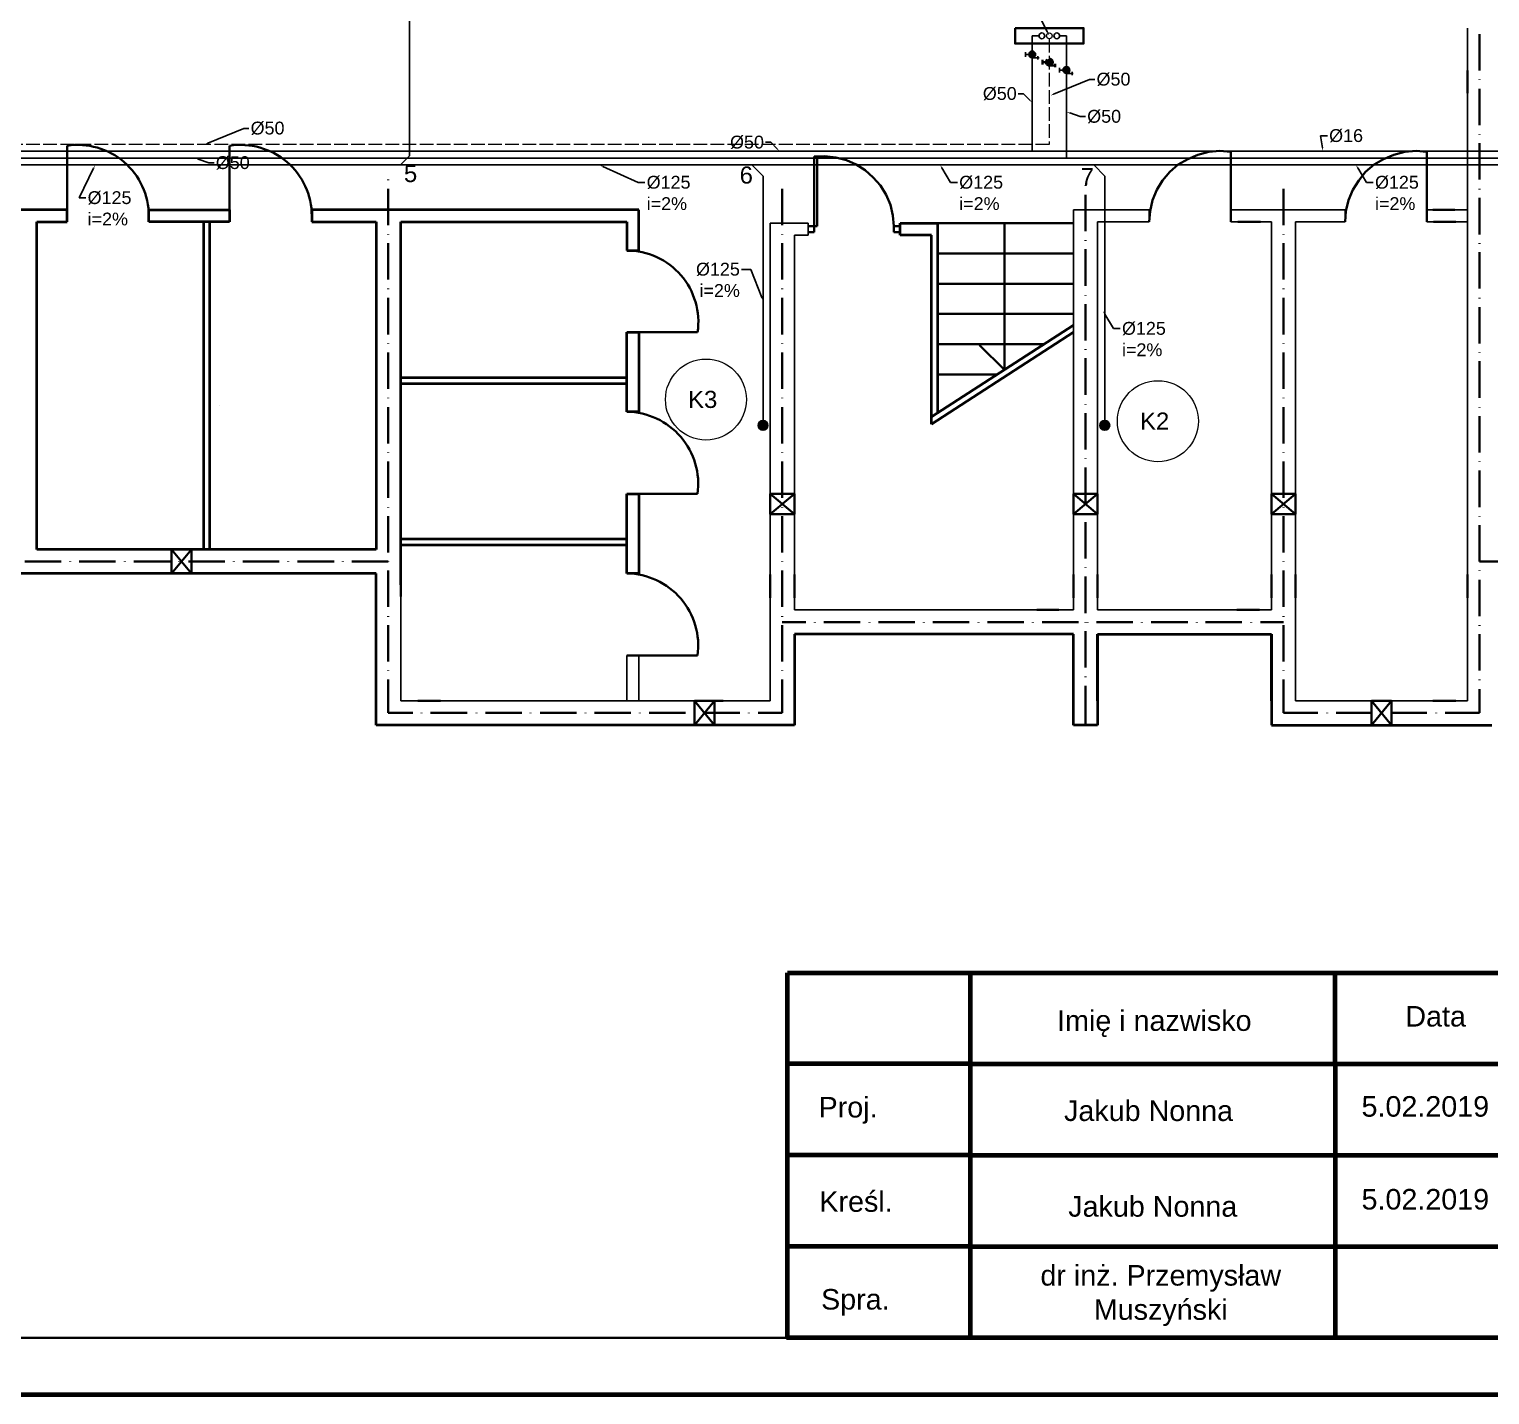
# Model space of a CAD drawing. Header units: millimetres. Extents: x 135 to 13042, y 991 to 8969.
# Drawn here: x 4991 to 6271, y 1879 to 3076 of the extents above; entities that cross this region are included whole.
import ezdxf
from ezdxf import colors
from ezdxf.entities.mleader import LeaderData, LeaderLine
from ezdxf.math import Vec2, Vec3

# ---------------------------------------------------------------- set-up
doc = ezdxf.new("R2010")
doc.units = ezdxf.units.MM
doc.linetypes.add('ACAD_ISO02W100', pattern=[15, 12, -3])
for name, color, linetype, lineweight in [('cyrkulacja', 100, 'ACAD_ISO02W100', 18), ('woda ciepła', 10, 'Continuous', 18), ('woda zimna', 140, 'Continuous', 18)]:
    doc.layers.add(name, color=color, linetype=linetype, lineweight=lineweight)
for name, color, linetype in [('cyrkulacja średnice', 100, 'Continuous'), ('PDF _Geometria', 7, 'Continuous'), ('PDF _Wypełnienia brył', 7, 'Continuous'), ('woda ciepła średnice', 10, 'Continuous'), ('woda zimna średnice', 140, 'Continuous')]:
    doc.layers.add(name, color=color, linetype=linetype)
doc.layers.add('kanalizacja', color=7, linetype='Continuous', true_color=0xb06239)
doc.layers.add('kanalizacja średnice', color=7, linetype='Continuous', true_color=0xb06239)
doc.styles.add('numery działek', font='arial.ttf', dxfattribs={"height": 15})
doc.styles.get("Standard").update_dxf_attribs({"font": 'arial.ttf'})

msp = doc.modelspace()

# ---------------------------------------------------------------- hatches: boundary and pattern name
at = {"layer": 'cyrkulacja', "lineweight": 35}
h = msp.add_hatch(color=256, dxfattribs=at)
h.dxf.hatch_style = 1
edge = h.paths.add_edge_path()
edge.add_arc((5885.3, 3047.5), 3, 0, 360)
at = {"layer": 'kanalizacja', "lineweight": 25}
h = msp.add_hatch(color=256, dxfattribs=at)
h.dxf.hatch_style = 1
h.paths.add_polyline_path([(5634.3, 2733.3, 0.414214), (5630, 2729, 0.414214), (5634.3, 2724.7), (5634.3, 2729)])
h.paths.add_polyline_path([(5634.3, 2733.3), (5634.3, 2729), (5634.3, 2724.7, 0.414214), (5638.6, 2729, 0.414214)])
h = msp.add_hatch(color=256, dxfattribs=at)
h.dxf.hatch_style = 1
h.paths.add_polyline_path([(5933.9, 2733.3, 0.414214), (5929.6, 2729, 0.414214), (5933.9, 2724.7), (5933.9, 2729)])
h.paths.add_polyline_path([(5933.9, 2733.3), (5933.9, 2729), (5933.9, 2724.7, 0.414214), (5938.2, 2729, 0.414214)])
at = {"layer": 'woda ciepła', "lineweight": 25}
h = msp.add_hatch(color=256, dxfattribs=at)
h.dxf.hatch_style = 1
edge = h.paths.add_edge_path()
edge.add_arc((5870.3, 3054.2), 3, 0, 360)
at = {"layer": 'woda zimna', "lineweight": 25}
h = msp.add_hatch(color=256, dxfattribs=at)
h.dxf.hatch_style = 1
edge = h.paths.add_edge_path()
edge.add_arc((5900.3, 3040.5), 3, 0, 360)

# ---------------------------------------------------------------- linework, layer by layer
for p, q in [((6251.8, 3077.3), (6251.8, 2487.4)), ((5906.5, 2567.3), (5906.5, 2917.9)), ((5972.8, 2917.9), (5906.5, 2917.9)), ((5927.5, 2567.3), (5927.5, 2907.4)), ((5972.8, 2907.4), (5927.5, 2907.4)), ((5972.8, 2907.4), (5972.8, 2917.9)), ((6044.5, 2917.9), (6144.6, 2917.9)), ((6080.1, 2907.4), (6044.5, 2907.4)), ((6080.1, 2567.3), (6080.1, 2907.4)), ((6101.1, 2487.4), (6101.1, 2907.4)), ((6144.6, 2907.4), (6101.1, 2907.4)), ((6144.6, 2907.4), (6144.6, 2917.9)), ((6216.2, 2917.9), (6251.8, 2917.9)), ((6251.8, 2907.4), (6216.2, 2907.4)), ((5640.6, 2906.3), (5640.6, 2487.4)), ((5674, 2906.3), (5640.6, 2906.3)), ((5662, 2567.3), (5662, 2895.8)), ((5674, 2895.8), (5662, 2895.8)), ((5674, 2903.7), (5674, 2906.3)), ((5674, 2898.4), (5674, 2903.7)), ((5674, 2895.8), (5674, 2898.4)), ((5316.7, 2588.3), (5316.7, 2487.4)), ((5906.5, 2567.3), (5662, 2567.3)), ((6080.1, 2567.3), (5927.5, 2567.3)), ((5515, 2527.2), (5515, 2487.4)), ((5525.5, 2527.2), (5525.5, 2487.4)), ((5640.6, 2487.4), (5316.7, 2487.4)), ((6251.8, 2487.4), (6101.1, 2487.4))]:
    msp.add_line(p, q)
at = {"linetype": 'ByBlock', "lineweight": 70}
for p, q in [((6135.8, 2169.2), (6135.8, 2249.2)), ((5815.8, 2169.2), (6135.8, 2169.2)), ((5815.8, 2169.2), (5815.8, 2089.2)), ((6135.8, 2169.2), (6295.8, 2169.2)), ((6135.8, 2169.2), (6135.8, 1929.2)), ((5815.8, 2089.2), (5655.8, 2089.2)), ((5815.8, 2089.2), (5815.8, 2009.2)), ((5815.8, 2089.2), (6935.8, 2089.2)), ((5815.8, 2009.2), (5655.8, 2009.2)), ((5815.8, 2009.2), (5815.8, 1929.2)), ((5815.8, 2009.2), (6295.8, 2009.2))]:
    msp.add_line(p, q, dxfattribs=at)
for points in [[(1385.8, 3979.2), (6985.8, 3979.2), (6985.8, 1879.2), (1385.8, 1879.2)], [(5655.8, 2249.2), (6935.8, 2249.2), (6935.8, 1929.2), (5655.8, 1929.2)], [(5655.8, 2249.2), (5815.8, 2249.2), (5815.8, 2169.2), (5655.8, 2169.2)]]:
    msp.add_lwpolyline(points, close=True, dxfattribs=at)
at = {"linetype": 'ByBlock', "lineweight": 35}
msp.add_lwpolyline([(1485.8, 3929.2), (1485.8, 1929.2), (6935.8, 1929.2), (6935.8, 3929.2)], close=True, dxfattribs=at)
at = {"lineweight": 35}
msp.add_lwpolyline([(5855.3, 3077.3), (5915.3, 3077.3), (5915.3, 3063.8), (5855.3, 3063.8)], close=True, dxfattribs=at)
at = {"layer": 'cyrkulacja'}
for p, q in [((5885.3, 3068), (5885.3, 2975.3)), ((5885.3, 2975.3), (2054.8, 2975.3))]:
    msp.add_line(p, q, dxfattribs=at)
at = {"layer": 'cyrkulacja', "lineweight": 35}
for p, q in [((5879.3, 3045.5), (5879.3, 3049.5)), ((5882.3, 3047.5), (5879.3, 3047.5)), ((5885.3, 3044.5), (5891.3, 3044.5)), ((5890.3, 3046), (5890.3, 3043))]:
    msp.add_line(p, q, dxfattribs=at)
at = {"layer": 'cyrkulacja', "linetype": 'Continuous'}
msp.add_circle((5885.3, 3070.5), 2.52, dxfattribs=at)
at = {"layer": 'cyrkulacja', "lineweight": 35}
msp.add_circle((5885.3, 3047.5), 3, dxfattribs=at)
at = {"layer": 'kanalizacja', "lineweight": 25}
for p, q in [((5324.5, 2965.2), (5324.5, 3295.7)), ((5324.5, 2965.2), (5316.6, 2957.3)), ((4132.1, 2957.3), (6374.3, 2957.3)), ((5634.3, 2947.6), (5624.6, 2957.3)), ((5634.3, 2729), (5634.3, 2947.6)), ((5933.9, 2947.6), (5924.2, 2957.3)), ((5933.9, 2729), (5933.9, 2947.6))]:
    msp.add_line(p, q, dxfattribs=at)
for centre in [(5634.3, 2729), (5933.9, 2729)]:
    msp.add_circle(centre, 4.32, dxfattribs=at)
at = {"layer": 'PDF _Geometria', "lineweight": 35}
for p, q in [((6262.3, 3040.1), (6262.3, 3072)), ((6251.8, 3040.1), (6251.8, 3020.3)), ((6262.3, 3032.3), (6262.3, 3031.9)), ((6262.3, 2992.1), (6262.3, 3024)), ((6262.3, 2984.3), (6262.3, 2983.9)), ((5024.2, 2912.7), (5024.2, 2974.1)), ((5166.7, 2912.7), (5166.7, 2974.1)), ((6262.3, 2944.5), (6262.3, 2976.4)), ((5688.6, 2965.1), (5679.2, 2964.8)), ((5679.2, 2964.8), (5679.2, 2903.7)), ((5681.9, 2964.8), (5681.9, 2903.7)), ((5698, 2964), (5688.6, 2965.1)), ((5707.4, 2961.4), (5698, 2964)), ((5716, 2957.6), (5707.4, 2961.4)), ((6006.6, 2962.5), (5998.3, 2957.6)), ((6015.6, 2966.3), (6006.6, 2962.5)), ((6025, 2968.9), (6015.6, 2966.3)), ((6034.7, 2969.6), (6025, 2968.9)), ((6044.5, 2968.9), (6034.7, 2969.6)), ((6044.5, 2907.4), (6044.5, 2968.9)), ((6178.3, 2962.5), (6170.1, 2957.6)), ((6187.3, 2966.3), (6178.3, 2962.5)), ((6197.1, 2968.9), (6187.3, 2966.3)), ((6206.8, 2969.6), (6197.1, 2968.9)), ((6216.2, 2968.9), (6206.8, 2969.6)), ((6216.2, 2907.4), (6216.2, 2968.9)), ((5723.9, 2952.8), (5716, 2957.6)), ((5731, 2946.4), (5723.9, 2952.8)), ((5737.4, 2939.3), (5731, 2946.4)), ((5990.8, 2951.3), (5984.5, 2943.8)), ((5998.3, 2957.6), (5990.8, 2951.3)), ((6162.6, 2951.3), (6156.6, 2943.8)), ((6170.1, 2957.6), (6162.6, 2951.3)), ((5305.8, 2944.5), (5305.8, 2944.1)), ((5305.8, 2904.4), (5305.8, 2936.3)), ((5651.1, 2904.4), (5651.1, 2936.3)), ((5742.2, 2931), (5737.4, 2939.3)), ((5917, 2939.3), (5917, 2938.9)), ((5979.6, 2935.5), (5975.8, 2926.5)), ((5984.5, 2943.8), (5979.6, 2935.5)), ((6090.6, 2904.4), (6090.6, 2936.3)), ((6151.3, 2935.5), (6147.6, 2926.5)), ((6156.6, 2943.8), (6151.3, 2935.5)), ((6262.3, 2936.3), (6262.3, 2935.9)), ((5746, 2922.4), (5742.2, 2931)), ((5748.2, 2913), (5746, 2922.4)), ((5917, 2899.2), (5917, 2931)), ((5975.8, 2926.5), (5973.6, 2916.8)), ((6147.6, 2926.5), (6145.3, 2916.8)), ((6262.3, 2896.5), (6262.3, 2928.4)), ((5264.2, 2917.9), (5284, 2917.9)), ((5284, 2917.9), (5264.2, 2917.9)), ((5284.8, 2907.4), (5264.9, 2907.4)), ((5264.9, 2907.4), (5284.8, 2907.4)), ((5332.4, 2907.4), (5352.3, 2907.4)), ((5749, 2903.7), (5748.2, 2913)), ((5973.6, 2916.8), (5972.8, 2907.4)), ((6050.5, 2907.4), (6070.3, 2907.4)), ((6145.3, 2916.8), (6144.6, 2907.4)), ((6221.5, 2917.9), (6240.9, 2917.9)), ((6240.9, 2917.9), (6221.5, 2917.9)), ((6241.7, 2907.4), (6222.2, 2907.4)), ((6222.2, 2907.4), (6241.7, 2907.4)), ((5305.8, 2896.5), (5305.8, 2896.2)), ((5651.1, 2896.5), (5651.1, 2896.2)), ((5681.9, 2903.7), (5674, 2903.7)), ((5679.2, 2898.4), (5674, 2898.4)), ((5679.2, 2903.7), (5679.2, 2898.4)), ((5754.6, 2903.7), (5749, 2903.7)), ((5749, 2903.7), (5749, 2901)), ((5749, 2898.4), (5749, 2903.7)), ((5754.6, 2898.4), (5749, 2898.4)), ((5906.5, 2906.3), (5787.2, 2906.3)), ((5846.1, 2906.3), (5846.1, 2777.7)), ((5893.7, 2906.3), (5874.2, 2906.3)), ((5875, 2906.3), (5894.9, 2906.3)), ((6090.6, 2896.5), (6090.6, 2896.2)), ((5305.8, 2856.8), (5305.8, 2888.7)), ((5651.1, 2856.8), (5651.1, 2888.7)), ((5917, 2891.3), (5917, 2890.9)), ((5917, 2851.5), (5917, 2883.4)), ((6090.6, 2856.8), (6090.6, 2888.7)), ((6262.3, 2888.7), (6262.3, 2888.3)), ((5787.2, 2879.7), (5906.5, 2879.7)), ((5906.5, 2879.7), (5787.2, 2879.7)), ((6262.3, 2848.9), (6262.3, 2880.8)), ((5305.8, 2848.9), (5305.8, 2848.5)), ((5651.1, 2848.9), (5651.1, 2848.5)), ((5906.5, 2853), (5787.2, 2853)), ((5917, 2843.3), (5917, 2842.9)), ((6090.6, 2848.9), (6090.6, 2848.5)), ((5305.8, 2808.8), (5305.8, 2840.7)), ((5651.1, 2808.8), (5651.1, 2840.7)), ((5917, 2803.5), (5917, 2835.4)), ((6090.6, 2808.8), (6090.6, 2840.7)), ((6262.3, 2840.7), (6262.3, 2840.3)), ((6262.3, 2800.9), (6262.3, 2832.8)), ((5906.5, 2817), (5782, 2736.4)), ((5906.5, 2826.8), (5787.2, 2826.8)), ((5515, 2810.7), (5576.9, 2810.7)), ((5906.5, 2810.7), (5782, 2730)), ((5305.8, 2800.9), (5305.8, 2800.5)), ((5305.8, 2761.2), (5305.8, 2793)), ((5651.1, 2800.9), (5651.1, 2800.5)), ((5651.1, 2761.2), (5651.1, 2793)), ((5880.6, 2800.2), (5787.2, 2800.2)), ((5846.1, 2777.7), (5824, 2799.4)), ((5917, 2795.7), (5917, 2795.3)), ((6090.6, 2800.9), (6090.6, 2800.5)), ((6090.6, 2761.2), (6090.6, 2793)), ((6262.3, 2793), (6262.3, 2792.7)), ((5917, 2755.9), (5917, 2787.8)), ((6262.3, 2753.3), (6262.3, 2785.2)), ((5331.7, 2770.9), (5351.5, 2770.9)), ((5351.5, 2770.9), (5331.7, 2770.9)), ((5839.4, 2773.5), (5787.2, 2773.5)), ((5305.8, 2753.3), (5305.8, 2752.9)), ((5352.3, 2765.7), (5332.4, 2765.7)), ((5332.4, 2765.7), (5352.3, 2765.7)), ((5651.1, 2753.3), (5651.1, 2752.9)), ((6090.6, 2753.3), (6090.6, 2752.9)), ((5305.8, 2713.2), (5305.8, 2745)), ((5651.1, 2713.2), (5651.1, 2745)), ((5917, 2747.7), (5917, 2747.3)), ((6090.6, 2713.2), (6090.6, 2745)), ((6262.3, 2745), (6262.3, 2744.7)), ((5917, 2707.9), (5917, 2739.8)), ((6262.3, 2705.3), (6262.3, 2737.2)), ((5305.8, 2705.3), (5305.8, 2704.9)), ((5651.1, 2705.3), (5651.1, 2704.9)), ((6090.6, 2705.3), (6090.6, 2704.9)), ((5305.8, 2665.5), (5305.8, 2697.4)), ((5651.1, 2665.5), (5651.1, 2697.4)), ((5917, 2700), (5917, 2699.7)), ((5917, 2660.3), (5917, 2692.2)), ((6090.6, 2665.5), (6090.6, 2697.4)), ((6262.3, 2697.4), (6262.3, 2697)), ((6262.3, 2657.3), (6262.3, 2689.5)), ((4997.6, 2645.7), (4997.6, 2665.5)), ((4997.6, 2664.8), (4997.6, 2644.9)), ((5143.8, 2644.9), (5143.8, 2664.8)), ((5143.8, 2664.8), (5143.8, 2644.9)), ((5149, 2665.5), (5149, 2645.7)), ((5149, 2645.7), (5149, 2665.5)), ((5295.3, 2645.7), (5295.3, 2665.5)), ((5295.3, 2664.8), (5295.3, 2644.9)), ((5316.7, 2664.8), (5316.7, 2644.9)), ((5515, 2668.9), (5576.9, 2668.9)), ((5662, 2668.9), (5640.6, 2651.3)), ((5640.6, 2668.9), (5640.6, 2651.3)), ((5662, 2668.9), (5640.6, 2668.9)), ((5640.6, 2668.9), (5662, 2651.3)), ((5662, 2651.3), (5662, 2668.9)), ((5927.5, 2668.9), (5906.5, 2651.3)), ((5906.5, 2668.9), (5906.5, 2651.3)), ((5927.5, 2668.9), (5906.5, 2668.9)), ((5906.5, 2668.9), (5927.5, 2651.3)), ((5927.5, 2651.3), (5927.5, 2668.9)), ((6101.1, 2668.9), (6080.1, 2651.3)), ((6080.1, 2668.9), (6080.1, 2651.3)), ((6101.1, 2668.9), (6080.1, 2668.9)), ((6080.1, 2668.9), (6101.1, 2651.3)), ((6101.1, 2651.3), (6101.1, 2668.9)), ((5305.8, 2657.3), (5305.8, 2656.9)), ((5640.6, 2651.3), (5662, 2651.3)), ((5651.1, 2657.3), (5651.1, 2656.9)), ((5906.5, 2651.3), (5927.5, 2651.3)), ((5917, 2652), (5917, 2651.7)), ((6080.1, 2651.3), (6101.1, 2651.3)), ((6090.6, 2657.3), (6090.6, 2656.9)), ((5305.8, 2617.6), (5305.8, 2649.4)), ((5651.1, 2617.6), (5651.1, 2649.4)), ((5917, 2612.3), (5917, 2644.2)), ((6090.6, 2617.6), (6090.6, 2649.4)), ((6262.3, 2649.4), (6262.3, 2649)), ((6262.3, 2641.6), (6262.3, 2609.7)), ((5331.7, 2629.2), (5351.5, 2629.2)), ((5351.5, 2629.2), (5331.7, 2629.2)), ((5115.7, 2620.2), (5133.3, 2599.2)), ((5133.3, 2620.2), (5115.7, 2620.2)), ((5115.7, 2620.2), (5115.7, 2599.2)), ((5115.7, 2599.2), (5133.3, 2620.2)), ((5133.3, 2599.2), (5133.3, 2620.2)), ((5284, 2620.2), (5264.2, 2620.2)), ((5264.9, 2620.2), (5284.8, 2620.2)), ((5352.3, 2623.9), (5332.4, 2623.9)), ((5332.4, 2623.9), (5352.3, 2623.9)), ((5018.9, 2609.7), (4987.1, 2609.7)), ((5026.8, 2609.7), (5026.8, 2609.3)), ((5066.5, 2609.7), (5034.7, 2609.7)), ((5074.8, 2609.7), (5074.8, 2609.3)), ((5114.5, 2609.7), (5082.7, 2609.7)), ((5122.4, 2609.7), (5122.4, 2609.3)), ((5162.5, 2609.7), (5130.7, 2609.7)), ((5170.4, 2609.7), (5170.4, 2609.3)), ((5210.2, 2609.7), (5178.3, 2609.7)), ((5218, 2609.7), (5218, 2609.3)), ((5258.2, 2609.7), (5226.3, 2609.7)), ((5266, 2609.7), (5266, 2609.3)), ((5273.9, 2609.7), (5305.8, 2609.7)), ((5305.8, 2609.7), (5305.8, 2609.3)), ((5305.8, 2569.9), (5305.8, 2601.8)), ((5651.1, 2609.7), (5651.1, 2609.3)), ((5651.1, 2569.9), (5651.1, 2601.8)), ((5917, 2604.4), (5917, 2604.1)), ((6090.6, 2609.7), (6090.6, 2609.3)), ((6090.6, 2569.9), (6090.6, 2601.8)), ((6262.3, 2609.7), (6287.8, 2609.7)), ((6262.3, 2601.8), (6262.3, 2601.4)), ((5115.7, 2599.2), (5133.3, 2599.2)), ((5284, 2599.2), (5264.2, 2599.2)), ((5264.9, 2599.2), (5284.8, 2599.2)), ((5316.7, 2578.9), (5316.7, 2598.4)), ((5640.6, 2578.9), (5640.6, 2598.4)), ((5640.6, 2597.7), (5640.6, 2577.8)), ((5662, 2578.9), (5662, 2598.4)), ((5662, 2597.7), (5662, 2577.8)), ((5906.5, 2578.9), (5906.5, 2598.4)), ((5906.5, 2597.7), (5906.5, 2577.8)), ((5917, 2564.3), (5917, 2596.6)), ((5927.5, 2578.9), (5927.5, 2598.4)), ((5927.5, 2597.7), (5927.5, 2577.8)), ((6080.1, 2578.9), (6080.1, 2598.4)), ((6080.1, 2597.7), (6080.1, 2577.8)), ((6101.1, 2578.9), (6101.1, 2598.4)), ((6101.1, 2597.7), (6101.1, 2577.8)), ((6251.8, 2578.9), (6251.8, 2598.4)), ((6251.8, 2597.7), (6251.8, 2577.8)), ((6262.3, 2561.7), (6262.3, 2593.6)), ((5305.8, 2561.7), (5305.8, 2561.3)), ((5651.1, 2561.7), (5651.1, 2561.3)), ((5893.7, 2567.3), (5874.2, 2567.3)), ((6049.7, 2567.3), (6069.6, 2567.3)), ((6069.6, 2567.3), (6049.7, 2567.3)), ((6090.6, 2561.7), (6090.6, 2561.3)), ((5305.8, 2521.9), (5305.8, 2553.8)), ((5671.7, 2556.4), (5651.1, 2556.4)), ((5651.1, 2521.9), (5651.1, 2553.8)), ((5679.6, 2556.4), (5679.6, 2556.1)), ((5719.4, 2556.4), (5687.5, 2556.4)), ((5727.6, 2556.4), (5727.6, 2556.1)), ((5767.4, 2556.4), (5735.5, 2556.4)), ((5775.2, 2556.4), (5775.2, 2556.1)), ((5815, 2556.4), (5783.1, 2556.4)), ((5823.2, 2556.4), (5823.2, 2556.1)), ((5863, 2556.4), (5831.1, 2556.4)), ((5870.9, 2556.4), (5870.9, 2556.1)), ((5911, 2556.4), (5879.1, 2556.4)), ((5917, 2556.4), (5917, 2556.1)), ((5917, 2516.7), (5917, 2548.6)), ((5918.9, 2556.4), (5918.9, 2556.1)), ((5958.6, 2556.4), (5926.7, 2556.4)), ((5966.5, 2556.4), (5966.5, 2556.1)), ((6006.6, 2556.4), (5974.7, 2556.4)), ((6014.5, 2556.4), (6014.5, 2556.1)), ((6054.2, 2556.4), (6022.3, 2556.4)), ((6062.1, 2556.4), (6062.1, 2556.1)), ((6090.6, 2556.4), (6070.3, 2556.4)), ((6090.6, 2521.9), (6090.6, 2553.8)), ((6262.3, 2553.8), (6262.3, 2553.4)), ((6070.3, 2545.9), (6050.5, 2545.9)), ((6050.5, 2545.9), (6070.3, 2545.9)), ((6262.3, 2514.1), (6262.3, 2545.9)), ((5515, 2527.2), (5576.9, 2527.2)), ((5305.8, 2514.1), (5305.8, 2513.7)), ((5651.1, 2514.1), (5651.1, 2513.7)), ((6090.6, 2514.1), (6090.6, 2513.7)), ((5305.8, 2476.9), (5305.8, 2506.2)), ((5651.1, 2476.9), (5651.1, 2506.2)), ((5917, 2508.8), (5917, 2508.4)), ((5917, 2466.1), (5917, 2500.6)), ((6090.6, 2476.9), (6090.6, 2506.2)), ((6262.3, 2506.2), (6262.3, 2505.8)), ((6262.3, 2476.9), (6262.3, 2497.9)), ((5351.5, 2487.4), (5331.7, 2487.4)), ((5574.3, 2487.4), (5591.9, 2466.1)), ((5591.9, 2487.4), (5574.3, 2487.4)), ((5574.3, 2487.4), (5574.3, 2466.1)), ((5574.3, 2466.1), (5591.9, 2487.4)), ((5599.4, 2487.4), (5579.5, 2487.4)), ((5591.9, 2466.1), (5591.9, 2487.4)), ((6167.8, 2487.4), (6185.4, 2466.1)), ((6185.4, 2487.4), (6167.8, 2487.4)), ((6167.8, 2487.4), (6167.8, 2466.1)), ((6167.8, 2466.1), (6185.4, 2487.4)), ((6185.4, 2466.1), (6185.4, 2487.4)), ((6240.9, 2487.4), (6221.5, 2487.4)), ((6222.2, 2487.4), (6241.7, 2487.4)), ((5327.2, 2476.9), (5305.8, 2476.9)), ((5335, 2476.9), (5335, 2476.6)), ((5374.8, 2476.9), (5342.9, 2476.9)), ((5383, 2476.9), (5383, 2476.6)), ((5422.8, 2476.9), (5390.9, 2476.9)), ((5430.6, 2476.9), (5430.6, 2476.6)), ((5470.8, 2476.9), (5438.9, 2476.9)), ((5478.6, 2476.9), (5478.6, 2476.6)), ((5518.4, 2476.9), (5486.5, 2476.9)), ((5526.3, 2476.9), (5526.3, 2476.6)), ((5566.4, 2476.9), (5534.5, 2476.9)), ((5574.3, 2476.9), (5574.3, 2476.6)), ((5614, 2476.9), (5582.1, 2476.9)), ((5621.9, 2476.9), (5621.9, 2476.6)), ((5630.1, 2476.9), (5651.1, 2476.9)), ((6120.6, 2476.9), (6090.6, 2476.9)), ((6128.8, 2476.9), (6128.8, 2476.6)), ((6136.7, 2476.9), (6168.6, 2476.9)), ((6176.4, 2476.9), (6176.4, 2476.6)), ((6184.3, 2476.9), (6216.2, 2476.9)), ((6224.5, 2476.9), (6224.5, 2476.6)), ((6232.3, 2476.9), (6262.3, 2476.9)), ((5574.3, 2466.1), (5591.9, 2466.1)), ((6167.8, 2466.1), (6185.4, 2466.1)), ((6240.9, 2466.1), (6221.5, 2466.1))]:
    msp.add_line(p, q, dxfattribs=at)
at = {"layer": 'PDF _Geometria', "lineweight": 40}
for p, q in [((5024.2, 2917.9), (4919.6, 2917.9)), ((4997.6, 2620.2), (4997.6, 2907.4)), ((4997.6, 2907.4), (5024.2, 2907.4)), ((5024.2, 2907.4), (5024.2, 2917.9)), ((5095.8, 2907.4), (5095.8, 2917.9)), ((5095.8, 2917.9), (5166.7, 2917.9)), ((5166.7, 2907.4), (5095.8, 2907.4)), ((5143.8, 2907.4), (5143.8, 2620.2)), ((5149, 2907.4), (5149, 2620.2)), ((5166.7, 2917.9), (5166.7, 2907.4)), ((5525.5, 2917.9), (5238.7, 2917.9)), ((5238.7, 2917.9), (5238.7, 2907.4)), ((5238.7, 2907.4), (5295.3, 2907.4)), ((5295.3, 2907.4), (5295.3, 2620.2)), ((5316.7, 2589.1), (5316.7, 2907.4)), ((5316.7, 2907.4), (5515, 2907.4)), ((5515, 2907.4), (5515, 2882.3)), ((5525.5, 2882.3), (5525.5, 2917.9)), ((5754.6, 2895.8), (5754.6, 2906.3)), ((5754.6, 2906.3), (5787.2, 2906.3)), ((5782, 2895.8), (5754.6, 2895.8)), ((5782, 2730), (5782, 2895.8)), ((5787.2, 2906.3), (5787.2, 2739.8)), ((5515, 2882.3), (5525.5, 2882.3)), ((5515, 2740.9), (5515, 2810.7)), ((5515, 2810.7), (5525.5, 2810.7)), ((5525.5, 2810.7), (5525.5, 2740.9)), ((5316.7, 2770.9), (5515, 2770.9)), ((5316.7, 2765.7), (5515, 2765.7)), ((5525.5, 2740.9), (5515, 2740.9)), ((5515, 2599.2), (5515, 2668.9)), ((5515, 2668.9), (5525.5, 2668.9)), ((5525.5, 2668.9), (5525.5, 2599.2)), ((5515, 2629.2), (5316.7, 2629.2)), ((5295.3, 2620.2), (4997.6, 2620.2)), ((5515, 2623.9), (5316.7, 2623.9)), ((5295.3, 2599.2), (4678.8, 2599.2)), ((5295.3, 2466.1), (5295.3, 2599.2)), ((5525.5, 2599.2), (5515, 2599.2)), ((5906.5, 2545.9), (5662, 2545.9)), ((5662, 2545.9), (5662, 2466.1)), ((5906.5, 2466.1), (5906.5, 2545.9)), ((5927.5, 2545.9), (6080.1, 2545.9)), ((5927.5, 2487.4), (5927.5, 2545.9)), ((5927.5, 2545.9), (5927.5, 2466.1)), ((6080.1, 2487.4), (6080.1, 2545.9)), ((6080.1, 2545.9), (6080.1, 2466.1)), ((5662, 2466.1), (5295.3, 2466.1)), ((5927.5, 2466.1), (5906.5, 2466.1)), ((6080.1, 2466.1), (6273.2, 2466.1))]:
    msp.add_line(p, q, dxfattribs=at)
at = {"layer": 'PDF _Geometria', "lineweight": 9}
for centre in [(5584.3, 2751.7), (5980.5, 2732.7)]:
    msp.add_circle(centre, 35.5, dxfattribs=at)
at = {"layer": 'PDF _Geometria', "lineweight": 35}
for centre, radius, start, end in [((5033.6, 2912.7), 62.2, 359.9635, 98.7373), ((5176.4, 2912.6), 62.3, 0.0051, 98.9928), ((5515, 2819.7), 62.6, 351.6786, 89.9669), ((5514.4, 2677.8), 63.1, 351.9464, 89.4055), ((5514.3, 2536), 63.2, 351.9499, 89.3982)]:
    msp.add_arc(centre, radius, start, end, dxfattribs=at)
at = {"layer": 'PDF _Wypełnienia brył', "lineweight": 35, "transparency": 33554559}
for points in [[(6218.4, 2882.7), (6218.8, 2882.7), (6218.4, 2883.8), (6218.4, 2883)], [(5158, 2746.5), (5158, 2746.2), (5158.8, 2746.2)]]:
    msp.add_solid(points, dxfattribs=at)
at = {"layer": 'woda ciepła', "lineweight": 25}
for p, q in [((5876.3, 3070.5), (5870.3, 3070.5)), ((5870.3, 3070.5), (5870.3, 2969.3)), ((5864.3, 3052.2), (5864.3, 3056.2)), ((5867.3, 3054.2), (5864.3, 3054.2)), ((5870.3, 3051.2), (5876.3, 3051.2)), ((5875.3, 3052.7), (5875.3, 3049.7)), ((6280.7, 2969.3), (2060.8, 2969.3))]:
    msp.add_line(p, q, dxfattribs=at)
for centre, radius in [((5878.8, 3070.5), 2.52), ((5870.3, 3054.2), 3)]:
    msp.add_circle(centre, radius, dxfattribs=at)
at = {"layer": 'woda zimna', "lineweight": 25}
for p, q in [((5894.3, 3070.5), (5900.3, 3070.5)), ((5900.3, 3070.5), (5900.3, 2963.3)), ((5894.3, 3038.5), (5894.3, 3042.5)), ((5897.3, 3040.5), (5894.3, 3040.5)), ((5900.3, 3037.5), (5906.3, 3037.5)), ((5905.4, 3039), (5905.4, 3036)), ((2066.8, 2963.3), (6284.7, 2963.3))]:
    msp.add_line(p, q, dxfattribs=at)
for centre, radius in [((5891.8, 3070.5), 2.52), ((5900.3, 3040.5), 3)]:
    msp.add_circle(centre, radius, dxfattribs=at)

# ---------------------------------------------------------------- texts
at = {"lineweight": 35, "char_height": 18, "attachment_point": 1, "style": 'numery działek'}
for s, width, heights, insert in [('Imię i nazwisko ', 175.145, [0], (5892.1, 2216.2)), ('Data', 48.708, [0], (6197.4, 2220)), ('Proj.', 48.708, [0], (5683, 2140.3)), ('5.02.2019', 48.708, [0], (6159, 2141)), ('Jakub Nonna', 153.185, [0], (5898.2, 2137.2)), ('Kreśl.', 48.708, [0], (5683.7, 2057.6)), ('Jakub Nonna', 149.411, [0], (5901.9, 2053.3)), ('5.02.2019', 48.708, [0], (6159, 2059.6)), ('\\pxqc;dr inż. Przemysław \\PMuszyński', 395.175, [56], (5785.4, 1992.9)), ('Spra.', 48.708, [0], (5685.2, 1971.9))]:
    msp.add_mtext_dynamic_manual_height_columns(s, width=width, gutter_width=75, heights=heights, dxfattribs=dict(at, insert=insert))
at = {"layer": 'kanalizacja', "lineweight": 25, "char_height": 15, "attachment_point": 1, "style": 'numery działek'}
for s, width, insert in [('5', 34.575, (5319.5, 2957.3)), ('6', 34.575, (5613.8, 2956)), ('7', 34.575, (5912.8, 2954.6)), ('K3', 48.708, (5568.6, 2759.3)), ('K2', 48.708, (5964.8, 2740.3))]:
    msp.add_mtext_dynamic_manual_height_columns(s, width=width, gutter_width=75, heights=[0], dxfattribs=dict(at, insert=insert))

# ---------------------------------------------------------------- leaders
at = {"linetype": 'ByBlock', "lineweight": 35}
ml = msp.add_multileader_mtext('Standard', dxfattribs=at)
ml.set_content('pion 1', color=256)
ml.set_leader_properties()
ml.build(insert=Vec2(0, 0))
ctx = ml.context
ctx.base_point, ctx.char_height, ctx.plane_origin = Vec3(5863.1, 3132.2), 15, Vec3(5885.3, 3070.5)
notes = []
notes.append((ctx, [(0, (1, 1, 0), (5855.1, 3132.2), (1, 0), 8, [(0, [(5885.3, 3070.5)], 0, [])])]))
ctx.mtext.insert, ctx.mtext.flow_direction = Vec3(5865.1, 3141.8), 5
at = {"layer": 'cyrkulacja średnice', "linetype": 'ByBlock', "lineweight": 35}
ml = msp.add_multileader_mtext('Standard', dxfattribs=at)
ml.set_content('%%C50', color=256)
ml.set_leader_properties()
ml.build(insert=Vec2(0, 0))
ml.multileader.update_dxf_attribs({"arrow_head_size": 3})
ctx = ml.context
ctx.base_point, ctx.char_height, ctx.arrow_head_size, ctx.landing_gap_size, ctx.plane_origin = Vec3(5925.2, 3032.3), 11.25, 3, 1.5, Vec3(5875.7, 3016.3)
notes.append((ctx, [(0, (1, 1, 0), (5920.6, 3032.3), (1, 0), 4.59, [(0, [(5886.3, 3018.2)], 0, [])])]))
ctx.mtext.insert, ctx.mtext.flow_direction = Vec3(5926.7, 3038.2), 5
ml = msp.add_multileader_mtext('Standard', dxfattribs=at)
ml.set_content('%%C50', color=256)
ml.set_leader_properties()
ml.build(insert=Vec2(0, 0))
ml.multileader.update_dxf_attribs({"arrow_head_size": 3})
ctx = ml.context
ctx.base_point, ctx.char_height, ctx.arrow_head_size, ctx.landing_gap_size, ctx.plane_origin = Vec3(5183.6, 2989.4), 11.25, 3, 1.5, Vec3(5134.1, 2973.4)
notes.append((ctx, [(0, (1, 1, 0), (5179, 2989.4), (1, 0), 4.59, [(0, [(5144.7, 2975.3)], 0, [])])]))
ctx.mtext.insert, ctx.mtext.flow_direction = Vec3(5185.1, 2995.3), 5
at = {"layer": 'kanalizacja średnice', "linetype": 'ByBlock', "lineweight": 35}
ml = msp.add_multileader_mtext('Standard', dxfattribs=at)
ml.set_content('%%C125\\Pi=2%', color=256)
ml.set_leader_properties()
ml.build(insert=Vec2(0, 0))
ml.multileader.update_dxf_attribs({"arrow_head_size": 3})
ctx = ml.context
ctx.base_point, ctx.char_height, ctx.arrow_head_size, ctx.landing_gap_size, ctx.plane_origin = Vec3(5040.7, 2928.5), 11.25, 3, 1.5, Vec3(5046.1, 2929.9)
notes.append((ctx, [(0, (1, 1, 0), (5034.7, 2928.5), (1, 0), 6, [(0, [(5048.8, 2957.3)], 0, [])])]))
ctx.mtext.insert, ctx.mtext.flow_direction = Vec3(5042.2, 2934.3), 5
ml = msp.add_multileader_mtext('Standard', dxfattribs=at)
ml.set_content('%%C125\\Pi=2%', color=256)
ml.set_leader_properties()
ml.build(insert=Vec2(0, 0))
ml.multileader.update_dxf_attribs({"arrow_head_size": 3})
ctx = ml.context
ctx.base_point, ctx.char_height, ctx.arrow_head_size, ctx.landing_gap_size, ctx.plane_origin = Vec3(5530.8, 2941.9), 11.25, 3, 1.5, Vec3(5488.3, 2929.9)
notes.append((ctx, [(0, (1, 1, 0), (5524.8, 2941.9), (1, 0), 6, [(0, [(5491, 2957.3)], 0, [])])]))
ctx.mtext.insert, ctx.mtext.flow_direction = Vec3(5532.3, 2947.8), 5
ml = msp.add_multileader_mtext('Standard', dxfattribs=at)
ml.set_content('%%C125\\Pi=2%', color=256)
ml.set_leader_properties()
ml.build(insert=Vec2(0, 0))
ml.multileader.update_dxf_attribs({"arrow_head_size": 3})
ctx = ml.context
ctx.base_point, ctx.char_height, ctx.arrow_head_size, ctx.landing_gap_size, ctx.plane_origin = Vec3(5804.8, 2941.9), 11.25, 3, 1.5, Vec3(5786.9, 2929.9)
notes.append((ctx, [(0, (1, 1, 0), (5798.8, 2941.9), (1, 0), 6, [(0, [(5789.6, 2957.3)], 0, [])])]))
ctx.mtext.insert, ctx.mtext.flow_direction = Vec3(5806.3, 2947.8), 5
ml = msp.add_multileader_mtext('Standard', dxfattribs=at)
ml.set_content('%%C125\\Pi=2%', color=256)
ml.set_leader_properties()
ml.build(insert=Vec2(0, 0))
ml.multileader.update_dxf_attribs({"arrow_head_size": 3})
ctx = ml.context
ctx.base_point, ctx.char_height, ctx.arrow_head_size, ctx.landing_gap_size, ctx.plane_origin = Vec3(6169.3, 2941.9), 11.25, 3, 1.5, Vec3(6151.4, 2929.9)
notes.append((ctx, [(0, (1, 1, 0), (6163.3, 2941.9), (1, 0), 6, [(0, [(6154.1, 2957.3)], 0, [])])]))
ctx.mtext.insert, ctx.mtext.flow_direction = Vec3(6170.8, 2947.8), 5
ml = msp.add_multileader_mtext('Standard', dxfattribs=at)
ml.set_content('%%C125\\Pi=2%', color=256)
ml.set_leader_properties()
ml.build(insert=Vec2(0, 0))
ml.multileader.update_dxf_attribs({"arrow_head_size": 3})
ctx = ml.context
ctx.base_point, ctx.char_height, ctx.arrow_head_size, ctx.landing_gap_size, ctx.plane_origin = Vec3(5575.3, 2865.8), 11.25, 3, 1.5, Vec3(5631.6, 2810.9)
ctx.text_align_type = 2
notes.append((ctx, [(1, (1, 1, 0), (5623.5, 2865.8), (-1, 0), 8, [(0, [(5634.3, 2838.3)], 0, [])])]))
ctx.mtext.insert, ctx.mtext.alignment, ctx.mtext.flow_direction = Vec3(5614, 2871.6), 3, 5
ml = msp.add_multileader_mtext('Standard', dxfattribs=at)
ml.set_content('%%C125\\Pi=2%', color=256)
ml.set_leader_properties()
ml.build(insert=Vec2(0, 0))
ml.multileader.update_dxf_attribs({"arrow_head_size": 3})
ctx = ml.context
ctx.base_point, ctx.char_height, ctx.arrow_head_size, ctx.landing_gap_size, ctx.plane_origin = Vec3(5947.5, 2813.9), 11.25, 3, 1.5, Vec3(5929.6, 2801.8)
notes.append((ctx, [(0, (1, 1, 0), (5941.5, 2813.9), (1, 0), 6, [(0, [(5932.3, 2829.2)], 0, [])])]))
ctx.mtext.insert, ctx.mtext.flow_direction = Vec3(5949, 2819.7), 5
at = {"layer": 'woda ciepła średnice', "linetype": 'ByBlock', "lineweight": 35}
ml = msp.add_multileader_mtext('Standard', dxfattribs=at)
ml.set_content('%%C50', color=256)
ml.set_leader_properties()
ml.build(insert=Vec2(0, 0))
ml.multileader.update_dxf_attribs({"arrow_head_size": 3})
ctx = ml.context
ctx.base_point, ctx.char_height, ctx.arrow_head_size, ctx.landing_gap_size, ctx.plane_origin = Vec3(5826.8, 3019.8), 11.25, 3, 1.5, Vec3(5870.3, 3011.9)
ctx.text_align_type = 2
notes.append((ctx, [(1, (1, 1, 0), (5862.7, 3019.8), (-1, 0), 4.59, [(0, [(5870.3, 3011.9)], 0, [])])]))
ctx.mtext.insert, ctx.mtext.width, ctx.mtext.alignment, ctx.mtext.flow_direction = Vec3(5856.7, 3025.6), 28.317, 3, 5
ml = msp.add_multileader_mtext('Standard', dxfattribs=at)
ml.set_content('%%C50', color=256)
ml.set_leader_properties()
ml.build(insert=Vec2(0, 0))
ml.multileader.update_dxf_attribs({"arrow_head_size": 3})
ctx = ml.context
ctx.base_point, ctx.char_height, ctx.arrow_head_size, ctx.landing_gap_size, ctx.plane_origin = Vec3(5605.2, 2977.2), 11.25, 3, 1.5, Vec3(5648.7, 2969.3)
ctx.text_align_type = 2
notes.append((ctx, [(1, (1, 1, 0), (5641.2, 2977.2), (-1, 0), 4.59, [(0, [(5648.7, 2969.3)], 0, [])])]))
ctx.mtext.insert, ctx.mtext.width, ctx.mtext.alignment, ctx.mtext.flow_direction = Vec3(5635.1, 2983), 28.317, 3, 5
ml = msp.add_multileader_mtext('Standard', dxfattribs=at)
ml.set_content('%%C16', color=256)
ml.set_leader_properties()
ml.build(insert=Vec2(0, 0))
ml.multileader.update_dxf_attribs({"arrow_head_size": 3})
ctx = ml.context
ctx.base_point, ctx.char_height, ctx.arrow_head_size, ctx.landing_gap_size, ctx.plane_origin = Vec3(6129.1, 2982.9), 11.25, 3, 1.5, Vec3(6125.3, 2969.3)
notes.append((ctx, [(0, (1, 1, 0), (6123.1, 2982.9), (1, 0), 6, [(0, [(6125.3, 2969.3)], 0, [])])]))
ctx.mtext.insert, ctx.mtext.flow_direction = Vec3(6130.6, 2988.7), 5
at = {"layer": 'woda zimna średnice', "linetype": 'ByBlock', "lineweight": 35}
ml = msp.add_multileader_mtext('Standard', dxfattribs=at)
ml.set_content('%%C50', color=256)
ml.set_leader_properties()
ml.build(insert=Vec2(0, 0))
ml.multileader.update_dxf_attribs({"arrow_head_size": 3})
ctx = ml.context
ctx.base_point, ctx.char_height, ctx.arrow_head_size, ctx.landing_gap_size, ctx.plane_origin = Vec3(5917, 2999.8), 11.25, 3, 1.5, Vec3(5900.3, 3003.9)
notes.append((ctx, [(0, (1, 1, 0), (5912.4, 2999.8), (1, 0), 4.59, [(0, [(5900.3, 3003.9)], 0, [])])]))
ctx.mtext.insert, ctx.mtext.width, ctx.mtext.flow_direction = Vec3(5918.5, 3005.6), 28.317, 5
ml = msp.add_multileader_mtext('Standard', dxfattribs=at)
ml.set_content('%%C50', color=256)
ml.set_leader_properties()
ml.build(insert=Vec2(0, 0))
ml.multileader.update_dxf_attribs({"arrow_head_size": 3})
ctx = ml.context
ctx.base_point, ctx.char_height, ctx.arrow_head_size, ctx.landing_gap_size, ctx.plane_origin = Vec3(5153.1, 2959.1), 11.25, 3, 1.5, Vec3(5136.4, 2963.3)
notes.append((ctx, [(0, (1, 1, 0), (5148.5, 2959.1), (1, 0), 4.59, [(0, [(5136.4, 2963.3)], 0, [])])]))
ctx.mtext.insert, ctx.mtext.width, ctx.mtext.flow_direction = Vec3(5154.6, 2965), 28.317, 5
for ctx, leaders in notes:
    for number, flags, end, landing, length, lines in leaders:
        leader = LeaderData()
        leader.index, (leader.has_last_leader_line, leader.has_dogleg_vector, leader.attachment_direction) = number, flags
        leader.last_leader_point, leader.dogleg_vector, leader.dogleg_length = Vec3(end), Vec3(landing), length
        for number, points, colour, breaks in lines:
            line = LeaderLine()
            line.index, line.vertices, line.color, line.breaks = number, Vec3.list(points), colors.encode_raw_color(colour), breaks
            leader.lines.append(line)
        ctx.leaders.append(leader)

doc.saveas('drawing.dxf')
